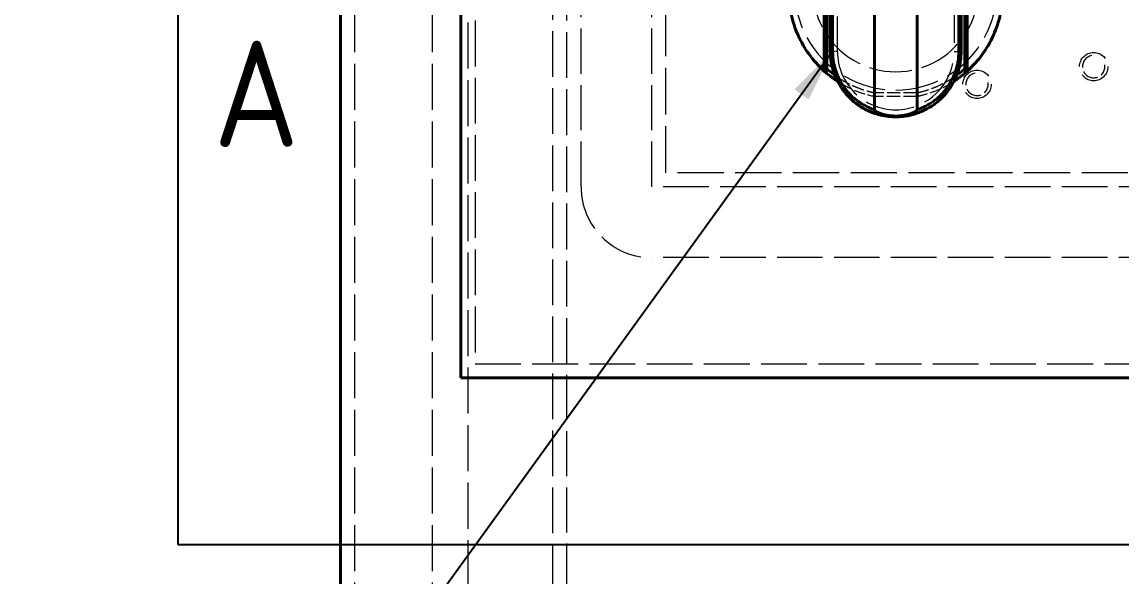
# Model space of a CAD drawing. Header units: millimetres. Extents: x 0 to 2523, y 0 to 1782.
# Drawn here: x 719.7 to 875.3, y 698.9 to 777.4 of the extents above; entities that cross this region are included whole.
import ezdxf

# ---------------------------------------------------------------- set-up
doc = ezdxf.new("R2010")
doc.units = ezdxf.units.MM
doc.header["$LTSCALE"] = 3
doc.linetypes.add('CHAIN', pattern=[0.3543, 0.2362, -0.0295, 0.0591, -0.0295])
doc.linetypes.add('DASHED', pattern=[0.2067, 0.1654, -0.0413])
for name, color, linetype, lineweight in [('가려진 것(ISO)', 2, 'DASHED', 18), ('가려진 좁은 것(ISO)', 2, 'DASHED', 18), ('가시적인 것(ISO)', 3, 'Continuous', 40), ('가시적인 좁은 것(ISO)', 3, 'Continuous', 35), ('기호(ISO)', 5, 'Continuous', 25), ('단면선(ISO)', 7, 'CHAIN', 25), ('상세 경계(JIS)', 7, 'Continuous', 25)]:
    doc.layers.add(name, color=color, linetype=linetype, lineweight=lineweight)
doc.styles.add('부품번호텍스트_PSTEK_POSCO', font='isocp.shx')
doc.styles.add('치수 텍스트_PSTEK_POSCO', font='isocp.shx')
doc.dimstyles.new('치수_PSTEK_POSCO$7', dxfattribs={"dimscale": 3, "dimtxt": 2.5, "dimasz": 2.5, "dimexe": 1, "dimexo": 1.5, "dimgap": 1, "dimtad": 1, "dimrnd": 1e-08, "dimdsep": 46, "dimtxsty": '치수 텍스트_PSTEK_POSCO', "dimcen": 0.09, "dimdle": 10, "dimclrd": 7, "dimclre": 7, "dimclrt": 2, "dimadec": 1, "dimazin": 2, "dimtfac": 1, "dimtmove": 0, "dimatfit": 3, "dimfxl": 0, "dimtolj": 1, "dimlwd": -1, "dimlwe": -1, "dimarcsym": 0})

# ---------------------------------------------------------------- blocks, each defined once
blk = doc.blocks.new('2dTransSection0')
at = {"layer": '단면선(ISO)', "insert": (248.929, 253.235), "char_height": 5, "attachment_point": 7, "style": '부품번호텍스트_PSTEK_POSCO'}
blk.add_mtext('A', dxfattribs=at)
blk = doc.blocks.new('2dDetail0')
at = {"layer": '상세 경계(JIS)', "flags": 128}
blk.add_lwpolyline([(247.245, 234.509), (396.473, 234.509), (396.473, 318.8), (247.245, 318.8), (247.245, 234.509)], dxfattribs=at)

msp = doc.modelspace()

# ---------------------------------------------------------------- linework, layer by layer
at = {"layer": '가려진 것(ISO)', "ltscale": 13.141838}
for p, q in [((766.7766, 553.0669), (766.7766, 1099.0669)), ((777.7766, 553.0669), (777.7766, 1099.0669))]:
    msp.add_line(p, q, dxfattribs=at)
at = {"layer": '가려진 것(ISO)', "ltscale": 13.109228}
msp.add_line((782.7766, 1078.0669), (782.7766, 574.0669), dxfattribs=at)
at = {"layer": '가려진 것(ISO)', "ltscale": 13.005186}
msp.add_line((794.7766, 576.0669), (794.7766, 1076.0669), dxfattribs=at)
at = {"layer": '가려진 것(ISO)', "ltscale": 13.035532}
for p, q in [((783.7766, 923.0669), (783.7766, 729.0669)), ((796.7766, 729.0669), (796.7766, 923.0669))]:
    msp.add_line(p, q, dxfattribs=at)
at = {"layer": '가려진 것(ISO)', "ltscale": 12.901145}
for p, q in [((798.7766, 754.0669), (798.7766, 898.0669)), ((808.7766, 754.0669), (808.7766, 898.0669))]:
    msp.add_line(p, q, dxfattribs=at)
at = {"layer": '가려진 것(ISO)', "ltscale": 13.28059}
msp.add_line((810.7766, 756.0669), (810.7766, 896.0669), dxfattribs=at)
at = {"layer": '가려진 것(ISO)', "ltscale": 3.809296}
msp.add_line((846.2766, 766.8642), (840.2766, 766.8642), dxfattribs=at)
at = {"layer": '가려진 것(ISO)', "ltscale": 13.169919}
msp.add_line((1104.7766, 756.0669), (810.7766, 756.0669), dxfattribs=at)
at = {"layer": '가려진 것(ISO)', "ltscale": 12.988315}
for p, q in [((1106.7766, 754.0669), (808.7766, 754.0669)), ((1106.7766, 744.0669), (808.7766, 744.0669))]:
    msp.add_line(p, q, dxfattribs=at)
at = {"layer": '가려진 것(ISO)', "ltscale": 13.051158}
msp.add_line((783.7766, 729.0669), (1131.7766, 729.0669), dxfattribs=at)
at = {"layer": '가려진 것(ISO)', "ltscale": 12.816269}
msp.add_line((796.7766, 578.0669), (796.7766, 729.0669), dxfattribs=at)
at = {"layer": '가려진 것(ISO)', "ltscale": 10.132536}
for centre in [(871.2766, 771.0669), (854.7766, 768.5669)]:
    msp.add_circle(centre, 2, dxfattribs=at)
at = {"layer": '가려진 것(ISO)', "ltscale": 12.361229}
msp.add_arc((843.2766, 782.0729), 14.3283, 178.045794, 1.954206, dxfattribs=at)
at = {"layer": '가려진 것(ISO)', "ltscale": 12.168986}
msp.add_arc((843.2766, 782.0729), 11.7283, 177.839996, 2.160004, dxfattribs=at)
at = {"layer": '가려진 것(ISO)', "ltscale": 4.733071}
for centre in [(871.2766, 771.0669), (854.7766, 768.5669)]:
    msp.add_arc(centre, 1.582, 100, 10, dxfattribs=at)
at = {"layer": '가려진 것(ISO)', "ltscale": 12.665669}
msp.add_arc((808.7766, 754.0669), 10, 180, 270, dxfattribs=at)
at = {"layer": '가려진 것(ISO)', "ltscale": 3.945924}
msp.add_open_spline([(834.0266, 773.2169), (834.0266, 772.6643), (834.0763, 772.1073), (834.1771, 771.5549), (834.1786, 771.5466), (834.1801, 771.5383), (834.1817, 771.53), (834.2825, 770.9861), (834.4331, 770.447), (834.6333, 769.922), (834.6394, 769.906), (834.6455, 769.89), (834.6517, 769.874), (834.8518, 769.3579), (835.1001, 768.8559), (835.3912, 768.3813), (835.4047, 768.3592), (835.4183, 768.3373), (835.432, 768.3154), (835.6108, 768.0292), (835.8052, 767.7531), (836.0132, 767.4892)], degree=3, knots=[0, 0, 0, 0, 0.058823529, 0.058823529, 0.058823529, 0.059708242, 0.059708242, 0.059708242, 0.117647059, 0.117647059, 0.117647059, 0.119413105, 0.119413105, 0.119413105, 0.176470588, 0.176470588, 0.176470588, 0.179117779, 0.179117779, 0.179117779, 0.213703646, 0.213703646, 0.213703646, 0.213703646], dxfattribs=at)
at = {"layer": '가려진 것(ISO)', "ltscale": 0.99498}
msp.add_open_spline([(851.9616, 770.0337), (851.9924, 770.1177), (852.022, 770.2021), (852.0503, 770.2869), (852.1868, 770.6958), (852.2945, 771.1133), (852.3728, 771.5376)], degree=3, knots=[0.8862409018, 0.8862409018, 0.8862409018, 0.8862409018, 0.895644827, 0.895644827, 0.895644827, 0.9410152222, 0.9410152222, 0.9410152222, 0.9410152222], dxfattribs=at)
at = {"layer": '가려진 것(ISO)', "ltscale": 0.48347}
msp.add_open_spline([(835.0475, 768.9941), (835.2607, 768.8562), (835.4773, 768.7237), (835.6971, 768.5966)], degree=3, dxfattribs=at)
at = {"layer": '가려진 것(ISO)', "ltscale": 3.122065}
msp.add_open_spline([(835.6973, 768.5965), (835.8406, 768.5137), (836.5744, 768.1055), (838.0709, 767.4291), (839.4938, 767.0223), (840.2766, 766.8642)], degree=3, knots=[0.350776438, 0.350776438, 0.350776438, 0.350776438, 0.416339015, 0.683432892, 1, 1, 1, 1], dxfattribs=at)
at = {"layer": '가려진 것(ISO)', "ltscale": 3.118886}
msp.add_open_spline([(846.2766, 766.8641), (846.4826, 766.9058), (846.6878, 766.9517), (846.892, 767.0019), (847.5107, 767.154), (848.1205, 767.3453), (848.7154, 767.5741), (849.2987, 767.7984), (849.8677, 768.0588), (850.4186, 768.3533), (850.506, 768.4001), (850.593, 768.4477), (850.6795, 768.4962), (850.737, 768.5284), (850.7944, 768.561), (850.8515, 768.594)], degree=3, knots=[0.000001214, 0.000001214, 0.000001214, 0.000001214, 0.083298463, 0.083298463, 0.083298463, 0.335673021, 0.335673021, 0.335673021, 0.583142974, 0.583142974, 0.583142974, 0.622425244, 0.622425244, 0.622425244, 0.648563423, 0.648563423, 0.648563423, 0.648563423], dxfattribs=at)
at = {"layer": '가려진 것(ISO)', "ltscale": 0.487693}
msp.add_open_spline([(850.8516, 768.5941), (851.0734, 768.7221), (851.2919, 768.8558), (851.5069, 768.995)], degree=3, dxfattribs=at)
at = {"layer": '가려진 것(ISO)', "ltscale": 0.499799}
msp.add_open_spline([(840.2766, 766.8642), (840.2771, 766.8692), (840.2778, 766.8768), (840.2803, 766.9017), (840.2828, 766.9265), (840.2865, 766.9636), (840.2912, 767.0101), (840.2959, 767.0566), (840.3015, 767.1124), (840.3076, 767.173), (840.3137, 767.2336), (840.3204, 767.2989), (840.327, 767.3642)], degree=3, knots=[0, 0, 0, 0, 0.25, 0.25, 0.25, 0.5, 0.5, 0.5, 0.75, 0.75, 0.75, 1, 1, 1, 1], dxfattribs=at)
at = {"layer": '가려진 것(ISO)', "ltscale": 0.499819}
msp.add_open_spline([(846.2262, 767.3642), (846.2263, 767.3629), (846.2264, 767.3617), (846.2332, 767.2945), (846.2399, 767.2292), (846.252, 767.1093), (846.2574, 767.0556), (846.2665, 766.9648), (846.2702, 766.9285), (846.274, 766.8902), (846.275, 766.8801), (846.2763, 766.8673), (846.2765, 766.8654), (846.2766, 766.8642)], degree=3, knots=[-0.0003658706, -0.0003658706, -0.0003658706, -0.0003658706, 0, 0, 0.0199010461, 0.0199010461, 0.0392588893, 0.0392588893, 0.0585795852, 0.0585795852, 0.0688861924, 0.0688861924, 0.0785802991, 0.0785802991, 0.0785802991, 0.0785802991], dxfattribs=at)
at = {"layer": '가려진 것(ISO)', "ltscale": 0.878236}
msp.add_open_spline([(850.337, 767.2409), (850.3501, 767.2563), (850.3631, 767.2718), (850.3761, 767.2873), (850.6568, 767.6234), (850.9116, 767.9772), (851.1391, 768.3441)], degree=3, knots=[0.774148097, 0.774148097, 0.774148097, 0.774148097, 0.7762063041, 0.7762063041, 0.7762063041, 0.8208071741, 0.8208071741, 0.8208071741, 0.8208071741], dxfattribs=at)
at = {"layer": '가려진 것(ISO)', "ltscale": 2.076654}
msp.add_open_spline([(845.7944, 764.3161), (845.8575, 764.334), (845.9205, 764.3525), (845.9834, 764.3718), (846.4564, 764.5165), (846.9204, 764.7002), (847.368, 764.9209), (847.455, 764.9638), (847.5414, 765.0081), (847.627, 765.0538), (847.9987, 765.2518), (848.3574, 765.4758), (848.6985, 765.7226)], degree=3, knots=[0.590436205, 0.590436205, 0.590436205, 0.590436205, 0.597075767, 0.597075767, 0.597075767, 0.647058824, 0.647058824, 0.647058824, 0.656773181, 0.656773181, 0.656773181, 0.698908531, 0.698908531, 0.698908531, 0.698908531], dxfattribs=at)
at = {"layer": '가려진 것(ISO)', "ltscale": 1.49817}
msp.add_open_spline([(840.5346, 764.3826), (840.575, 764.3701), (840.6155, 764.3578), (840.6561, 764.3458), (840.7131, 764.329), (840.7703, 764.3127), (840.8277, 764.2969), (841.3152, 764.1631), (841.8147, 764.069), (842.3201, 764.0164), (842.3881, 764.0094), (842.4563, 764.003), (842.5245, 763.9975), (842.6323, 763.9887), (842.7403, 763.9818), (842.8485, 763.9768)], degree=3, knots=[0.4073583394, 0.4073583394, 0.4073583394, 0.4073583394, 0.4117647059, 0.4117647059, 0.4117647059, 0.4179581443, 0.4179581443, 0.4179581443, 0.4705882353, 0.4705882353, 0.4705882353, 0.4776708993, 0.4776708993, 0.4776708993, 0.4888627947, 0.4888627947, 0.4888627947, 0.4888627947], dxfattribs=at)
at = {"layer": '가려진 좁은 것(ISO)', "ltscale": 9.958072}
for p, q in [((835.0266, 773.2169), (835.0266, 785.5669)), ((851.5266, 785.5669), (851.5266, 773.2169))]:
    msp.add_line(p, q, dxfattribs=at)
at = {"layer": '가려진 좁은 것(ISO)', "ltscale": 0.470491}
msp.add_line((835.0266, 773.2169), (834.3514, 773.2169), dxfattribs=at)
at = {"layer": '가려진 좁은 것(ISO)', "ltscale": 0.997197}
msp.add_line((851.5266, 773.2169), (852.5266, 773.2169), dxfattribs=at)
at = {"layer": '가려진 좁은 것(ISO)', "ltscale": 3.745272}
msp.add_line((846.2262, 767.3642), (840.327, 767.3642), dxfattribs=at)
at = {"layer": '가려진 좁은 것(ISO)', "ltscale": 13.932237}
msp.add_arc((843.2766, 773.2169), 8.25, 180, 0, dxfattribs=at)
at = {"layer": '가려진 좁은 것(ISO)', "ltscale": 0.423554}
msp.add_open_spline([(834.6527, 769.8717), (834.7104, 769.8297), (834.7691, 769.7876), (834.8288, 769.7455), (834.9488, 769.6608), (835.0728, 769.5759), (835.2008, 769.4913)], degree=3, knots=[0.2208019304, 0.2208019304, 0.2208019304, 0.2208019304, 0.25, 0.25, 0.25, 0.3087325347, 0.3087325347, 0.3087325347, 0.3087325347], dxfattribs=at)
at = {"layer": '가려진 좁은 것(ISO)', "ltscale": 3.544791}
msp.add_open_spline([(835.2011, 769.4911), (835.2729, 769.4437), (835.3459, 769.3963), (835.4202, 769.3491), (835.4953, 769.3014), (835.5717, 769.2538), (835.6494, 769.2064), (835.876, 769.0682), (836.1136, 768.9319), (836.3588, 768.8005), (836.429, 768.7628), (836.4998, 768.7256), (836.5712, 768.6889), (836.8346, 768.5532), (837.1056, 768.4239), (837.3785, 768.3039), (837.4379, 768.2777), (837.4974, 768.252), (837.557, 768.2268), (837.8445, 768.105), (838.1329, 767.994), (838.4088, 767.8967), (838.4525, 767.8813), (838.4958, 767.8662), (838.5388, 767.8514), (838.8235, 767.7538), (839.0921, 767.6715), (839.3597, 767.5975), (839.3879, 767.5897), (839.4161, 767.582), (839.4443, 767.5743), (839.7239, 767.4988), (840.0041, 767.4316), (840.2791, 767.3741), (840.2951, 767.3707), (840.311, 767.3674), (840.327, 767.3642)], degree=3, knots=[0.308773076, 0.308773076, 0.308773076, 0.308773076, 0.341709248, 0.341709248, 0.341709248, 0.375, 0.375, 0.375, 0.472180674, 0.472180674, 0.472180674, 0.5, 0.5, 0.5, 0.602652347, 0.602652347, 0.602652347, 0.625, 0.625, 0.625, 0.7329148, 0.7329148, 0.7329148, 0.75, 0.75, 0.75, 0.863081637, 0.863081637, 0.863081637, 0.875, 0.875, 0.875, 0.993129725, 0.993129725, 0.993129725, 1, 1, 1, 1], dxfattribs=at)
at = {"layer": '가려진 좁은 것(ISO)', "ltscale": 3.54134}
msp.add_open_spline([(846.2262, 767.3642), (846.4053, 767.401), (846.5875, 767.442), (846.7726, 767.4875), (847.1018, 767.5684), (847.4403, 767.6637), (847.7873, 767.7759), (848.0326, 767.8552), (848.2822, 767.943), (848.5359, 768.0406), (848.843, 768.1586), (849.1562, 768.291), (849.4754, 768.4403), (849.7906, 768.5877), (850.1116, 768.7515), (850.435, 768.9326), (850.7099, 769.0866), (850.9865, 769.2531), (851.2626, 769.4325), (851.2909, 769.4509), (851.3192, 769.4694), (851.3475, 769.4881)], degree=3, knots=[0.00000244, 0.00000244, 0.00000244, 0.00000244, 0.089980272, 0.089980272, 0.089980272, 0.25, 0.25, 0.25, 0.36313494, 0.36313494, 0.36313494, 0.5, 0.5, 0.5, 0.635136456, 0.635136456, 0.635136456, 0.75, 0.75, 0.75, 0.761773526, 0.761773526, 0.761773526, 0.761773526], dxfattribs=at)
at = {"layer": '가려진 좁은 것(ISO)', "ltscale": 0.427124}
msp.add_open_spline([(851.3476, 769.4881), (851.5322, 769.6099), (851.7166, 769.7376), (851.9005, 769.8716)], degree=3, dxfattribs=at)
at = {"layer": '가시적인 것(ISO)'}
for p, q in [((764.7766, 551.0669), (764.7766, 1101.0669)), ((781.7766, 925.0669), (781.7766, 727.0669)), ((834.0266, 861.5669), (834.0266, 773.2169)), ((852.5266, 773.2166), (852.5266, 861.567)), ((840.2536, 787.5316), (840.2534, 764.984)), ((846.2996, 787.5316), (846.2995, 764.9841)), ((833.5266, 781.5699), (833.5266, 771.059)), ((853.0266, 771.059), (853.0266, 781.5713)), ((781.7766, 727.0669), (1133.7766, 727.0669))]:
    msp.add_line(p, q, dxfattribs=at)
for centre, major_axis, ratio, start_param, end_param in [((833.2101, 771.0931), (-0.0213, 0.6567), 0.48079044, 4.24002372, 4.64485713), ((853.3423, 771.0927), (0.0211, 0.656), 0.48032831, 1.63765053, 2.04293207)]:
    msp.add_ellipse(centre, major_axis=major_axis, ratio=ratio, start_param=start_param, end_param=end_param, dxfattribs=at)
for points, knots in [([(833.1049, 770.4873), (832.3322, 771.1877), (831.6337, 771.9664), (830.408, 773.6552), (829.8844, 774.5605), (829.0317, 776.4647), (828.7053, 777.4577), (828.3731, 778.9856), (828.2887, 779.5002), (828.1736, 780.536), (828.1429, 781.0568), (828.1391, 781.5777)], [-1.25220925, -1.25220925, -1.25220925, -1.25220925, -0.93896824, -0.93896824, -0.62576145, -0.62576145, -0.3126285, -0.3126285, -0.1562493, -0.1562493, -0.000001, -0.000001, -0.000001, -0.000001]), ([(858.414, 781.5777), (858.4103, 781.0567), (858.3795, 780.5358), (858.2644, 779.4998), (858.18, 778.9851), (857.8476, 777.4569), (857.5211, 776.4637), (856.6683, 774.5596), (856.1447, 773.6545), (854.9192, 771.9661), (854.2208, 771.1876), (853.4482, 770.4873)], [-1.25078986, -1.25078986, -1.25078986, -1.25078986, -1.09468686, -1.09468686, -0.93845387, -0.93845387, -0.62561404, -0.62561404, -0.31282474, -0.31282474, -0.00000088, -0.00000088, -0.00000088, -0.00000088]), ([(836.0132, 767.4892), (835.3864, 768.2841), (834.8833, 769.1973), (834.2062, 771.1316), (834.0266, 772.1817), (834.0266, 773.2169)], [0, 0, 0, 0, 0.307930439, 0.307930439, 0.618472801, 0.618472801, 0.618472801, 0.618472801]), ([(852.3728, 771.5376), (852.3731, 771.5391), (852.3734, 771.5406), (852.3737, 771.5421), (852.398, 771.6744), (852.4195, 771.8073), (852.4381, 771.9408), (852.4968, 772.3624), (852.5265, 772.7893), (852.5265, 773.2166)], [0.9410152222, 0.9410152222, 0.9410152222, 0.9410152222, 0.9411764706, 0.9411764706, 0.9411764706, 0.9553207522, 0.9553207522, 0.9553207522, 1, 1, 1, 1]), ([(833.5255, 770.12), (833.522, 770.1229), (833.5094, 770.1335), (833.4779, 770.1602), (833.4654, 770.1708), (833.4302, 770.2008), (833.4053, 770.2222), (833.3373, 770.2808), (833.2904, 770.3217), (833.194, 770.407), (833.1475, 770.4487), (833.1049, 770.4873)], [-0.0707812005, -0.0707812005, -0.0707812005, -0.0707812005, -0.0554619635, -0.0554619635, -0.0476429769, -0.0476429769, -0.0354768856, -0.0354768856, -0.0172173939, -0.0172173939, -0.0000010422, -0.0000010422, -0.0000010422, -0.0000010422]), ([(833.5255, 770.12), (833.5237, 770.1215), (833.5196, 770.1279), (833.5092, 770.1477), (833.5026, 770.1621), (833.4823, 770.2138), (833.467, 770.2627), (833.4473, 770.3774), (833.4403, 770.4584), (833.4635, 770.6439), (833.4841, 770.7235), (833.501, 770.8034)], [0.000001, 0.000001, 0.000001, 0.000001, 0.0081161226, 0.0081161226, 0.0172801377, 0.0172801377, 0.0368124179, 0.0368124179, 0.0561770731, 0.0561770731, 0.0720283438, 0.0720283438, 0.0720283438, 0.0720283438]), ([(833.5255, 770.12), (833.8656, 769.8339), (834.3666, 769.4486), (834.8904, 769.0958), (835.0475, 768.9941)], [0, 0, 0, 0, 0.176054506, 0.250168, 0.250168, 0.250168, 0.250168]), ([(851.5069, 768.995), (851.6617, 769.0952), (851.8147, 769.1982), (851.9657, 769.304), (852.2208, 769.4827), (852.4704, 769.6692), (852.714, 769.8632), (852.8197, 769.9474), (852.9242, 770.033), (853.0276, 770.12)], [0.750032047, 0.750032047, 0.750032047, 0.750032047, 0.823088642, 0.823088642, 0.823088642, 0.946474871, 0.946474871, 0.946474871, 1, 1, 1, 1]), ([(853.0522, 770.8034), (853.069, 770.7236), (853.0896, 770.644), (853.1129, 770.4586), (853.1059, 770.3776), (853.0861, 770.2628), (853.0709, 770.2139), (853.0506, 770.1622), (853.044, 770.1477), (853.0336, 770.1279), (853.0295, 770.1216), (853.0276, 770.12)], [0.000001, 0.000001, 0.000001, 0.000001, 0.024489744, 0.024489744, 0.054427799, 0.054427799, 0.084635184, 0.084635184, 0.09880659, 0.09880659, 0.111353737, 0.111353737, 0.111353737, 0.111353737]), ([(853.0276, 770.12), (853.0312, 770.1229), (853.0437, 770.1335), (853.0753, 770.1602), (853.0877, 770.1708), (853.123, 770.2008), (853.1479, 770.2222), (853.2158, 770.2808), (853.2627, 770.3217), (853.3592, 770.407), (853.4057, 770.4487), (853.4482, 770.4873)], [0.0000018341, 0.0000018341, 0.0000018341, 0.0000018341, 0.015415401, 0.015415401, 0.0232826604, 0.0232826604, 0.0355238411, 0.0355238411, 0.0538959094, 0.0538959094, 0.0712183108, 0.0712183108, 0.0712183108, 0.0712183108]), ([(851.1391, 768.3441), (851.153, 768.3665), (851.1667, 768.389), (851.1804, 768.4115), (851.2427, 768.5139), (851.3029, 768.6174), (851.3609, 768.7217), (851.5782, 769.1126), (851.7656, 769.5164), (851.9228, 769.9297), (851.9359, 769.9643), (851.9489, 769.999), (851.9616, 770.0337)], [0.8208071741, 0.8208071741, 0.8208071741, 0.8208071741, 0.8235294118, 0.8235294118, 0.8235294118, 0.8359271989, 0.8359271989, 0.8359271989, 0.8823529412, 0.8823529412, 0.8823529412, 0.8862409018, 0.8862409018, 0.8862409018, 0.8862409018]), ([(836.0132, 767.4892), (836.1431, 767.3245), (836.2784, 767.1645), (836.4185, 767.0097), (836.4414, 766.9843), (836.4645, 766.9591), (836.4877, 766.934), (836.8505, 766.542), (837.2448, 766.1841), (837.6648, 765.8636), (837.6984, 765.8379), (837.7322, 765.8125), (837.7662, 765.7873), (838.1834, 765.4779), (838.6251, 765.2046), (839.0881, 764.9695), (839.1333, 764.9465), (839.1787, 764.9239), (839.2243, 764.9017), (839.646, 764.6962), (840.0845, 764.5223), (840.5346, 764.3826)], [0.213703646, 0.213703646, 0.213703646, 0.213703646, 0.235294118, 0.235294118, 0.235294118, 0.238831697, 0.238831697, 0.238831697, 0.294117647, 0.294117647, 0.294117647, 0.298547694, 0.298547694, 0.298547694, 0.352941176, 0.352941176, 0.352941176, 0.358250276, 0.358250276, 0.358250276, 0.407358339, 0.407358339, 0.407358339, 0.407358339]), ([(848.6985, 765.7226), (848.755, 765.7634), (848.8109, 765.8049), (848.8664, 765.8469), (848.9508, 765.9109), (849.034, 765.9763), (849.1159, 766.043), (849.4886, 766.3463), (849.836, 766.6776), (850.1538, 767.0309), (850.216, 767.1), (850.2771, 767.1701), (850.337, 767.2409)], [0.6989085307, 0.6989085307, 0.6989085307, 0.6989085307, 0.7058823529, 0.7058823529, 0.7058823529, 0.7164877504, 0.7164877504, 0.7164877504, 0.7647058824, 0.7647058824, 0.7647058824, 0.774148097, 0.774148097, 0.774148097, 0.774148097]), ([(842.8485, 763.9768), (843.2406, 763.9586), (843.6349, 763.9654), (844.029, 763.9975), (844.1063, 764.0038), (844.1837, 764.0111), (844.261, 764.0194), (844.7549, 764.0723), (845.2472, 764.1653), (845.7315, 764.2986), (845.7525, 764.3044), (845.7734, 764.3102), (845.7944, 764.3161)], [0.488862795, 0.488862795, 0.488862795, 0.488862795, 0.529411765, 0.529411765, 0.529411765, 0.537376172, 0.537376172, 0.537376172, 0.588235294, 0.588235294, 0.588235294, 0.590436205, 0.590436205, 0.590436205, 0.590436205])]:
    msp.add_open_spline(points, degree=3, knots=knots, dxfattribs=at)
for points in [[(852.3728, 771.5376), (852.2783, 771.0255), (852.14, 770.5205), (851.9616, 770.0337)], [(835.6971, 768.5966), (835.6972, 768.5966), (835.6972, 768.5966), (835.6973, 768.5965)], [(850.8515, 768.594), (850.8516, 768.594), (850.8516, 768.594), (850.8516, 768.5941)], [(851.1391, 768.3441), (850.8992, 767.9572), (850.6305, 767.5876), (850.337, 767.2409)], [(848.6985, 765.7226), (847.8309, 765.0949), (846.8341, 764.6102), (845.7944, 764.3161)], [(846.2995, 764.9841), (846.2995, 764.9679), (846.2887, 764.9375), (846.2595, 764.8958), (846.2241, 764.8581), (846.1825, 764.821), (846.1349, 764.7839), (846.0805, 764.7459), (846.0187, 764.7066), (845.9489, 764.6659), (845.8717, 764.6246), (845.7865, 764.5823), (845.6918, 764.539), (845.5883, 764.4952), (845.4763, 764.4515), (845.3562, 764.4084), (845.2284, 764.3664), (845.0935, 764.3259), (844.9518, 764.2874), (844.8039, 764.2512), (844.6503, 764.2178), (844.4915, 764.1875), (844.3283, 764.1606), (844.1613, 764.1373), (843.991, 764.1179), (843.8183, 764.1026), (843.6438, 764.0915), (843.4684, 764.0846), (843.2928, 764.0821), (843.1173, 764.0838), (842.9412, 764.0899), (842.7658, 764.1003), (842.5918, 764.1149), (842.4199, 764.1338), (842.251, 764.1566), (842.0857, 764.1833), (841.9247, 764.2134), (841.7688, 764.2468), (841.6185, 764.283), (841.4744, 764.3217), (841.3371, 764.3624), (841.2071, 764.4048), (841.085, 764.4484), (840.971, 764.4926), (840.8658, 764.5369), (840.7698, 764.5808), (840.6834, 764.6236), (840.6054, 764.6653), (840.5351, 764.7062), (840.4729, 764.7458), (840.4183, 764.784), (840.3706, 764.8211), (840.329, 764.8582), (840.2936, 764.8959), (840.2645, 764.9377), (840.2534, 764.9682), (840.2534, 764.984)], [(842.8485, 763.9768), (842.0652, 764.013), (841.2804, 764.1511), (840.5346, 764.3826)]]:
    msp.add_open_spline(points, degree=3, dxfattribs=at)
at = {"layer": '가시적인 좁은 것(ISO)'}
for p, q in [((834.3514, 861.5669), (834.3514, 773.2169)), ((852.2018, 773.2173), (852.2033, 861.5666)), ((833.1049, 781.5699), (833.1049, 770.4873)), ((853.4482, 770.4873), (853.4482, 781.5699)), ((834.0266, 773.2169), (834.3514, 773.2169))]:
    msp.add_line(p, q, dxfattribs=at)
for points, knots in [([(834.3514, 773.2169), (834.3514, 772.7127), (834.3951, 772.2135), (834.4837, 771.7157), (834.5724, 771.2179), (834.706, 770.7214), (834.8848, 770.2373), (835.0636, 769.7532), (835.2876, 769.2813), (835.5525, 768.8328), (835.8174, 768.3844), (836.1231, 767.9592), (836.462, 767.5663), (836.8008, 767.1734), (837.1728, 766.8126), (837.572, 766.4874), (837.9712, 766.1623), (838.3977, 765.8727), (838.8452, 765.6216), (839.2927, 765.3704), (839.7612, 765.1577), (840.2534, 764.984)], [0, 0, 0, 0, 0.14285714, 0.14285714, 0.14285714, 0.28571429, 0.28571429, 0.28571429, 0.42857143, 0.42857143, 0.42857143, 0.57142857, 0.57142857, 0.57142857, 0.71428571, 0.71428571, 0.71428571, 0.85714286, 0.85714286, 0.85714286, 1, 1, 1, 1]), ([(852.2018, 773.2173), (852.2649, 773.2172), (852.3231, 773.2171), (852.3718, 773.217), (852.4206, 773.2169), (852.4597, 773.2167), (852.4862, 773.2167), (852.5127, 773.2167), (852.5266, 773.2167), (852.5266, 773.2166)], [0, 0, 0, 0, 0.33333333, 0.33333333, 0.33333333, 0.66666667, 0.66666667, 0.66666667, 1, 1, 1, 1]), ([(833.501, 770.8034), (833.6236, 770.6936), (833.7524, 770.5818), (833.8879, 770.4686), (833.9617, 770.407), (834.0375, 770.345), (834.1153, 770.2826), (834.2677, 770.1604), (834.428, 770.0369), (834.5967, 769.9128), (834.6153, 769.8991), (834.6339, 769.8854), (834.6527, 769.8717)], [0, 0, 0, 0, 0.080930676, 0.080930676, 0.080930676, 0.125, 0.125, 0.125, 0.211297535, 0.211297535, 0.211297535, 0.22080193, 0.22080193, 0.22080193, 0.22080193]), ([(851.9005, 769.8716), (852.0682, 769.9938), (852.2356, 770.1212), (852.4025, 770.2542), (852.6201, 770.4276), (852.8368, 770.6104), (853.0522, 770.8034)], [0.838602304, 0.838602304, 0.838602304, 0.838602304, 0.908671017, 0.908671017, 0.908671017, 1, 1, 1, 1])]:
    msp.add_open_spline(points, degree=3, knots=knots, dxfattribs=at)
for points in [[(846.2995, 764.9841), (846.7293, 765.1374), (847.5551, 765.4973), (848.6954, 766.2227), (849.7102, 767.1031), (850.5781, 768.1289), (851.2821, 769.2791), (851.8054, 770.5281), (852.1304, 771.8525), (852.2043, 772.7572), (852.2018, 773.2173)], [(835.2008, 769.4913), (835.2009, 769.4912), (835.201, 769.4912), (835.2011, 769.4911)], [(851.3475, 769.4881), (851.3475, 769.4881), (851.3476, 769.4881), (851.3476, 769.4881)]]:
    msp.add_open_spline(points, degree=3, dxfattribs=at)

# ---------------------------------------------------------------- block references
at = {"layer": '단면선(ISO)', "xscale": 3, "yscale": 3, "zscale": 3}
msp.add_blockref('2dTransSection0', (0, 0), dxfattribs=at)
at = {"layer": '상세 경계(JIS)', "xscale": 3, "yscale": 3, "zscale": 3}
msp.add_blockref('2dDetail0', (0, 0), dxfattribs=at)

# ---------------------------------------------------------------- leaders
at = {"layer": '기호(ISO)', "color": 7, "annotation_type": 0, "has_hookline": 1, "hookline_direction": 1, "text_width": 163.6218}
msp.add_leader([(834.3514, 773.2169), (742.9897, 646.9669), (735.4897, 646.9669)], dimstyle='치수_PSTEK_POSCO$7', override={"dimtad": 0}, dxfattribs=at)

doc.saveas('drawing.dxf')
